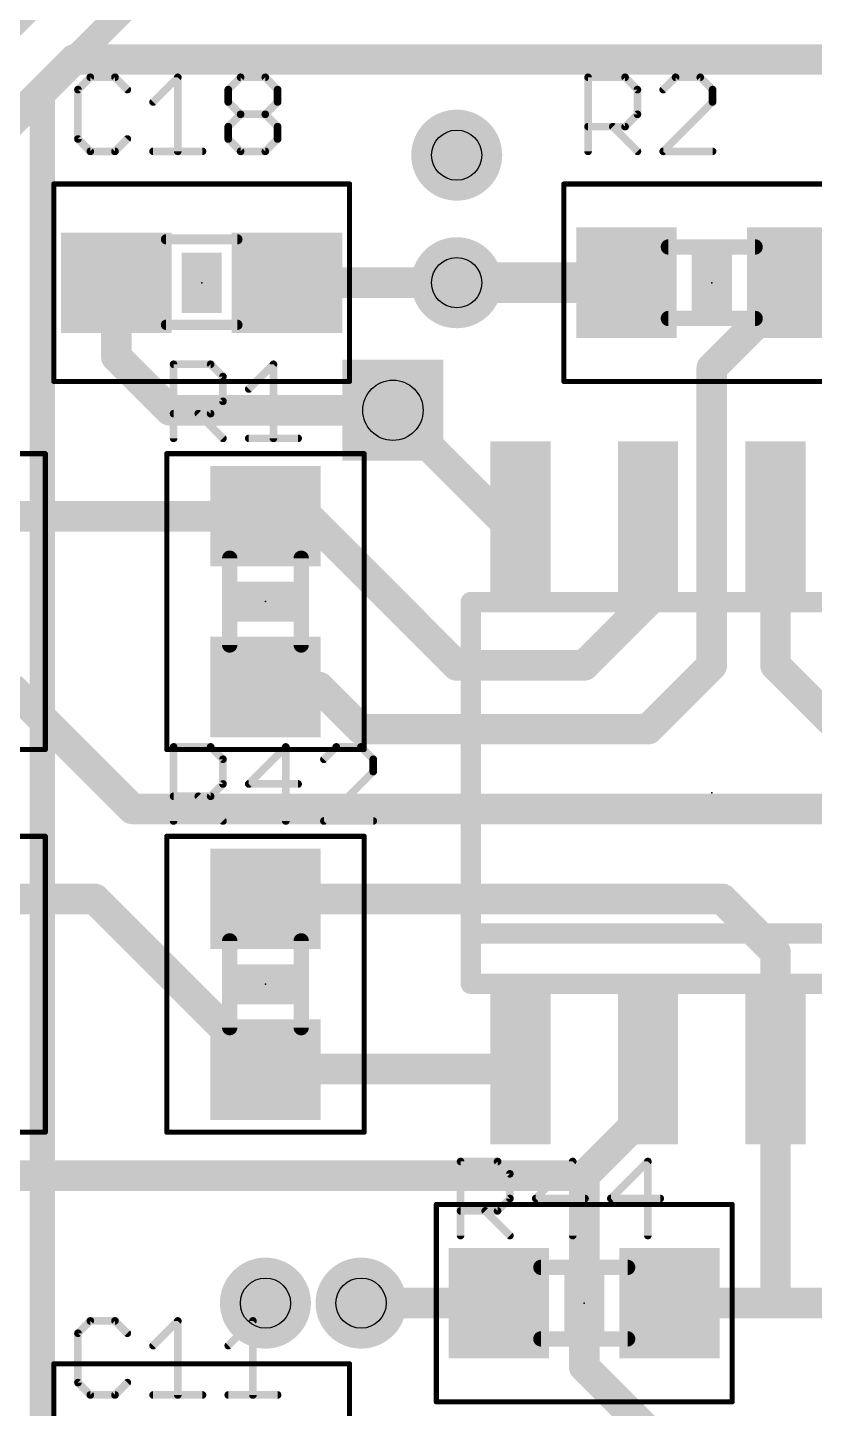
# Model space of a CAD drawing. Extents: x -1 to 68.6, y -1.7 to 63.5.
# Drawn here: x 35.73 to 43.57, y 38 to 51.75 of the extents above; entities that cross this region are included whole.
import ezdxf

# ---------------------------------------------------------------- set-up
doc = ezdxf.new("R2010")
doc.units = 0
for name, color, linetype in [('1', 22, 'CONTINUOUS'), ('16', 175, 'CONTINUOUS'), ('18', 82, 'CONTINUOUS'), ('21', 253, 'CONTINUOUS'), ('23', 7, 'CONTINUOUS'), ('25', 253, 'CONTINUOUS'), ('31', 253, 'CONTINUOUS'), ('35', 253, 'CONTINUOUS'), ('39', 22, 'CONTINUOUS'), ('44', 253, 'CONTINUOUS'), ('51', 253, 'CONTINUOUS')]:
    doc.layers.add(name, color=color, linetype=linetype)

# ---------------------------------------------------------------- blocks, each defined once
blk = doc.blocks.new('RECT')
blk.add_solid([(-0.5, -0.5), (0.5, -0.5), (-0.5, 0.5), (0.5, 0.5)])
blk = doc.blocks.new('ROUNDV')
at = {"const_width": 0.5}
blk.add_lwpolyline([(0, -0.25, 1), (0, 0.25, 1), (0, -0.25)], format="xyb", dxfattribs=at)
blk = doc.blocks.new('SQUAREV')
blk.add_solid([(-0.5, -0.5), (0.5, -0.5), (-0.5, 0.5), (0.5, 0.5)])

msp = doc.modelspace()

# ---------------------------------------------------------------- linework, layer by layer
at = {"layer": '1'}
for points, const_width in [([(36.195, 51.435), (34.925, 50.165)], 0.3048), ([(59.69, 51.435), (36.195, 51.435)], 0.3048), ([(36.615, 48.475), (36.615, 49.2125)], 0.3048), ([(40.005, 49.2125), (38.315, 49.2125)], 0.3048), ([(41.695, 49.2125), (40.005, 49.2125)], 0.4064), ([(43.395, 49.2125), (42.545, 48.3625)], 0.3048), ([(44.45, 49.2125), (43.395, 49.2125)], 0.3048), ([(37.1475, 47.9425), (36.615, 48.475)], 0.3048), ([(42.545, 48.3625), (42.545, 45.4025)], 0.3048), ([(39.37, 47.9425), (37.1475, 47.9425)], 0.3048), ([(39.37, 47.9425), (40.64, 46.6725)], 0.3048), ([(34.925, 46.8875), (38.1, 46.8875)], 0.3048), ([(38.52, 46.8875), (38.1, 46.8875)], 0.3048), ([(40.005, 45.4025), (38.52, 46.8875)], 0.3048), ([(40.64, 46.99), (40.64, 46.8825)], 0.3048), ([(40.64, 46.6725), (40.64, 46.8825)], 0.3048), ([(41.91, 46.8825), (41.91, 46.0375)], 0.3048), ([(43.18, 46.8825), (43.18, 45.4025)], 0.3048), ([(41.91, 46.0375), (41.275, 45.4025)], 0.3048), ([(41.275, 45.4025), (40.005, 45.4025)], 0.3048), ([(42.545, 45.4025), (41.91, 44.7675)], 0.3048), ([(43.18, 45.4025), (44.6088, 43.9738)], 0.3048), ([(36.7737, 43.9738), (35.56, 45.1875)], 0.3048), ([(38.6325, 45.1875), (38.1, 45.1875)], 0.3048), ([(39.0525, 44.7675), (38.6325, 45.1875)], 0.3048), ([(41.91, 44.7675), (39.0525, 44.7675)], 0.3048), ([(36.7737, 43.9738), (44.6088, 43.9738)], 0.3048), ([(36.4, 43.0775), (34.925, 43.0775)], 0.3048), ([(38.1, 41.3775), (36.4, 43.0775)], 0.3048), ([(42.6475, 43.0775), (38.1, 43.0775)], 0.3048), ([(43.18, 42.545), (42.6475, 43.0775)], 0.3048), ([(43.18, 42.545), (43.18, 41.3825)], 0.3048), ([(38.1, 41.3775), (38.105, 41.3825)], 0.3048), ([(38.105, 41.3825), (40.64, 41.3825)], 0.3048), ([(41.91, 40.9575), (41.91, 41.3825)], 0.3048), ([(43.18, 39.0525), (43.18, 41.3825)], 0.3048), ([(41.275, 40.3225), (41.91, 40.9575)], 0.3048), ([(35.2425, 40.3225), (41.275, 40.3225)], 0.3048), ([(41.275, 38.4175), (41.275, 40.3225)], 0.3048), ([(40.425, 39.0525), (39.0525, 39.0525)], 0.3048), ([(42.125, 39.0525), (43.18, 39.0525)], 0.3048), ([(44.235, 39.0525), (43.18, 39.0525)], 0.3048), ([(41.91, 37.7825), (41.275, 38.4175)], 0.3048)]:
    msp.add_lwpolyline(points, dxfattribs=dict(at, const_width=const_width))
for points, const_width in [([(36.195, 51.5112, 1), (36.195, 51.3588)], 0.1524), ([(36.2489, 51.3811, 1), (36.1411, 51.4889)], 0.1524), ([(36.6912, 49.2125, 1), (36.5388, 49.2125)], 0.1524), ([(38.315, 49.2887, 1), (38.315, 49.1363)], 0.1524), ([(40.005, 49.3141, 1), (40.005, 49.1109)], 0.2032), ([(40.005, 49.1363, 1), (40.005, 49.2887)], 0.1524), ([(41.695, 49.1109, 1), (41.695, 49.3141)], 0.2032), ([(43.395, 49.2887, 1), (43.395, 49.1363)], 0.1524), ([(43.4489, 49.1586, 1), (43.3411, 49.2664)], 0.1524), ([(36.6689, 48.5289, 1), (36.5611, 48.4211)], 0.1524), ([(36.5388, 48.475, 1), (36.6912, 48.475)], 0.1524), ([(42.6212, 48.3625, 1), (42.4688, 48.3625)], 0.1524), ([(42.4911, 48.4164, 1), (42.5989, 48.3086)], 0.1524), ([(37.1475, 48.0187, 1), (37.1475, 47.8663)], 0.1524), ([(37.0936, 47.8886, 1), (37.2014, 47.9964)], 0.1524), ([(39.4239, 47.9964, 1), (39.3161, 47.8886)], 0.1524), ([(39.37, 47.8663, 1), (39.37, 48.0187)], 0.1524), ([(38.1, 46.9637, 1), (38.1, 46.8113)], 0.1524), ([(38.1, 46.8113, 1), (38.1, 46.9637)], 0.1524), ([(38.5739, 46.9414, 1), (38.4661, 46.8336)], 0.1524), ([(38.52, 46.8113, 1), (38.52, 46.9637)], 0.1524), ([(40.7162, 46.99, 1), (40.5638, 46.99)], 0.1524), ([(40.7162, 46.8825, 1), (40.5638, 46.8825)], 0.1524), ([(41.9862, 46.8825, 1), (41.8338, 46.8825)], 0.1524), ([(43.2562, 46.8825, 1), (43.1038, 46.8825)], 0.1524), ([(40.5638, 46.8825, 1), (40.7162, 46.8825)], 0.1524), ([(40.5638, 46.6725, 1), (40.7162, 46.6725)], 0.1524), ([(40.5861, 46.6186, 1), (40.6939, 46.7264)], 0.1524), ([(41.8338, 46.0375, 1), (41.9862, 46.0375)], 0.1524), ([(41.9639, 45.9836, 1), (41.8561, 46.0914)], 0.1524), ([(40.005, 45.4787, 1), (40.005, 45.3263)], 0.1524), ([(39.9511, 45.3486, 1), (40.0589, 45.4564)], 0.1524), ([(41.2211, 45.4564, 1), (41.3289, 45.3486)], 0.1524), ([(41.275, 45.3263, 1), (41.275, 45.4787)], 0.1524), ([(42.5989, 45.3486, 1), (42.4911, 45.4564)], 0.1524), ([(43.2339, 45.4564, 1), (43.1261, 45.3486)], 0.1524), ([(42.4688, 45.4025, 1), (42.6212, 45.4025)], 0.1524), ([(43.1038, 45.4025, 1), (43.2562, 45.4025)], 0.1524), ([(38.1, 45.2637, 1), (38.1, 45.1113)], 0.1524), ([(38.6864, 45.2414, 1), (38.5786, 45.1336)], 0.1524), ([(38.6325, 45.1113, 1), (38.6325, 45.2637)], 0.1524), ([(39.0525, 44.8437, 1), (39.0525, 44.6913)], 0.1524), ([(38.9986, 44.7136, 1), (39.1064, 44.8214)], 0.1524), ([(41.8561, 44.8214, 1), (41.9639, 44.7136)], 0.1524), ([(41.91, 44.6913, 1), (41.91, 44.8437)], 0.1524), ([(36.7737, 44.05, 1), (36.7737, 43.8976)], 0.1524), ([(36.7199, 43.9199, 1), (36.8276, 44.0276)], 0.1524), ([(36.4539, 43.1314, 1), (36.3461, 43.0236)], 0.1524), ([(36.4, 43.0013, 1), (36.4, 43.1537)], 0.1524), ([(38.1, 43.1537, 1), (38.1, 43.0013)], 0.1524), ([(42.7014, 43.1314, 1), (42.5936, 43.0236)], 0.1524), ([(42.6475, 43.0013, 1), (42.6475, 43.1537)], 0.1524), ([(43.2562, 42.545, 1), (43.1038, 42.545)], 0.1524), ([(43.1261, 42.4911, 1), (43.2339, 42.5989)], 0.1524), ([(38.105, 41.4587, 1), (38.105, 41.3063)], 0.1524), ([(38.1589, 41.3286, 1), (38.0511, 41.4364)], 0.1524), ([(40.64, 41.3063, 1), (40.64, 41.4587)], 0.1524), ([(41.9862, 41.3825, 1), (41.8338, 41.3825)], 0.1524), ([(43.2562, 41.3825, 1), (43.1038, 41.3825)], 0.1524), ([(38.0461, 41.4314, 1), (38.1539, 41.3236)], 0.1524), ([(38.0461, 41.3236, 1), (38.1539, 41.4314)], 0.1524), ([(43.1038, 41.3825, 1), (43.2562, 41.3825)], 0.1524), ([(41.9639, 40.9036, 1), (41.8561, 41.0114)], 0.1524), ([(41.8338, 40.9575, 1), (41.9862, 40.9575)], 0.1524), ([(41.3512, 40.3225, 1), (41.1988, 40.3225)], 0.1524), ([(41.2211, 40.3764, 1), (41.3289, 40.2686)], 0.1524), ([(41.275, 40.2463, 1), (41.275, 40.3987)], 0.1524), ([(39.0525, 39.1287, 1), (39.0525, 38.9763)], 0.1524), ([(40.425, 38.9763, 1), (40.425, 39.1287)], 0.1524), ([(42.125, 39.1287, 1), (42.125, 38.9763)], 0.1524), ([(43.18, 39.1287, 1), (43.18, 38.9763)], 0.1524), ([(43.18, 38.9763, 1), (43.18, 39.1287)], 0.1524), ([(43.1038, 39.0525, 1), (43.2562, 39.0525)], 0.1524), ([(41.3289, 38.4714, 1), (41.2211, 38.3636)], 0.1524), ([(41.1988, 38.4175, 1), (41.3512, 38.4175)], 0.1524)]:
    msp.add_lwpolyline(points, format="xyb", dxfattribs=dict(at, const_width=const_width))
at = {"layer": '16', "const_width": 0.254}
for points in [[(35.2425, 51.435), (39.0525, 55.245)], [(35.8775, 51.1175), (38.1, 53.34)], [(35.8775, 15.875), (35.8775, 51.1175)]]:
    msp.add_lwpolyline(points, dxfattribs=at)
at = {"layer": '16', "const_width": 0.127}
for points in [[(35.941, 51.1175, 1), (35.814, 51.1175)], [(35.8326, 51.1624, 1), (35.9224, 51.0726)]]:
    msp.add_lwpolyline(points, format="xyb", dxfattribs=at)
at = {"layer": '21', "const_width": 0.2032}
for points in [[(40.145, 42.7325), (40.145, 46.0325)], [(40.145, 42.2325), (40.145, 42.7325)], [(44.945, 42.7325), (40.145, 42.7325)]]:
    msp.add_lwpolyline(points, dxfattribs=at)
at = {"layer": '21', "const_width": 0.1016}
for points in [[(40.1958, 46.0325, 1), (40.0942, 46.0325)], [(40.1958, 42.7325, 1), (40.0942, 42.7325)], [(40.145, 42.7833, 1), (40.145, 42.6817)], [(40.0942, 42.7325, 1), (40.1958, 42.7325)], [(40.0942, 42.2325, 1), (40.1958, 42.2325)]]:
    msp.add_lwpolyline(points, format="xyb", dxfattribs=at)
at = {"layer": '23'}
for p in [(37.465, 49.2125), (42.545, 49.2125), (38.1, 46.0375), (42.545, 44.1325), (38.1, 42.2275), (41.275, 39.0525)]:
    msp.add_point(p, dxfattribs=at)
at = {"layer": '25', "const_width": 0.0762}
for points in [[(36.356, 51.2578), (36.2331, 51.135)], [(36.6017, 51.2578), (36.356, 51.2578)], [(36.7246, 51.135), (36.6017, 51.2578)], [(36.9815, 51.0121), (37.2273, 51.2578)], [(37.2273, 51.2578), (37.2273, 50.5206)], [(37.7299, 51.135), (37.8528, 51.2578)], [(37.8528, 51.2578), (38.0985, 51.2578)], [(38.0985, 51.2578), (38.2214, 51.135)], [(41.3131, 50.5206), (41.3131, 51.2578)], [(41.3131, 51.2578), (41.6817, 51.2578)], [(41.6817, 51.2578), (41.8046, 51.135)], [(42.1844, 51.2578), (42.0615, 51.135)], [(42.4301, 51.2578), (42.1844, 51.2578)], [(42.553, 51.135), (42.4301, 51.2578)], [(36.2331, 51.135), (36.2331, 50.6435)], [(37.7299, 51.0121), (37.7299, 51.135)], [(38.2214, 51.135), (38.2214, 51.0121)], [(41.8046, 51.135), (41.8046, 50.8892)], [(42.553, 51.0121), (42.553, 51.135)], [(37.8528, 50.8892), (37.7299, 51.0121)], [(38.2214, 51.0121), (38.0985, 50.8892)], [(42.0615, 50.5206), (42.553, 51.0121)], [(37.7299, 50.7663), (37.8528, 50.8892)], [(37.8528, 50.8892), (38.0985, 50.8892)], [(38.0985, 50.8892), (38.2214, 50.7663)], [(41.8046, 50.8892), (41.6817, 50.7663)], [(37.7299, 50.6435), (37.7299, 50.7663)], [(38.2214, 50.7663), (38.2214, 50.6435)], [(41.6817, 50.7663), (41.3131, 50.7663)], [(41.5588, 50.7663), (41.8046, 50.5206)], [(36.2331, 50.6435), (36.356, 50.5206)], [(36.6017, 50.5206), (36.7246, 50.6435)], [(37.8528, 50.5206), (37.7299, 50.6435)], [(38.2214, 50.6435), (38.0985, 50.5206)], [(36.356, 50.5206), (36.6017, 50.5206)], [(36.9815, 50.5206), (37.473, 50.5206)], [(38.0985, 50.5206), (37.8528, 50.5206)], [(42.553, 50.5206), (42.0615, 50.5206)], [(37.1856, 47.6631), (37.1856, 48.4003)], [(37.1856, 48.4003), (37.5542, 48.4003)], [(37.5542, 48.4003), (37.6771, 48.2775)], [(37.934, 48.1546), (38.1798, 48.4003)], [(38.1798, 48.4003), (38.1798, 47.6631)], [(37.6771, 48.2775), (37.6771, 48.0317)], [(37.6771, 48.0317), (37.5542, 47.9088)], [(37.5542, 47.9088), (37.1856, 47.9088)], [(37.4313, 47.9088), (37.6771, 47.6631)], [(37.934, 47.6631), (38.4255, 47.6631)], [(37.1856, 43.8531), (37.1856, 44.5903)], [(37.1856, 44.5903), (37.5542, 44.5903)], [(37.5542, 44.5903), (37.6771, 44.4675)], [(38.3026, 44.5903), (37.934, 44.2217)], [(38.3026, 43.8531), (38.3026, 44.5903)], [(38.8053, 44.5903), (38.6824, 44.4675)], [(39.051, 44.5903), (38.8053, 44.5903)], [(39.1739, 44.4675), (39.051, 44.5903)], [(37.6771, 44.4675), (37.6771, 44.2217)], [(39.1739, 44.3446), (39.1739, 44.4675)], [(38.6824, 43.8531), (39.1739, 44.3446)], [(37.5542, 44.0988), (37.1856, 44.0988)], [(37.4313, 44.0988), (37.6771, 43.8531)], [(37.6771, 44.2217), (37.5542, 44.0988)], [(37.934, 44.2217), (38.4255, 44.2217)], [(39.1739, 43.8531), (38.6824, 43.8531)], [(40.0431, 39.7256), (40.0431, 40.4628)], [(40.0431, 40.4628), (40.4117, 40.4628)], [(40.4117, 40.4628), (40.5346, 40.34)], [(41.1601, 40.4628), (40.7915, 40.0942)], [(41.1601, 39.7256), (41.1601, 40.4628)], [(41.9085, 40.4628), (41.5399, 40.0942)], [(41.9085, 39.7256), (41.9085, 40.4628)], [(40.5346, 40.34), (40.5346, 40.0942)], [(40.4117, 39.9713), (40.0431, 39.9713)], [(40.2888, 39.9713), (40.5346, 39.7256)], [(40.5346, 40.0942), (40.4117, 39.9713)], [(40.7915, 40.0942), (41.283, 40.0942)], [(41.5399, 40.0942), (42.0314, 40.0942)], [(36.356, 38.8753), (36.2331, 38.7525)], [(36.6017, 38.8753), (36.356, 38.8753)], [(36.7246, 38.7525), (36.6017, 38.8753)], [(36.9815, 38.6296), (37.2273, 38.8753)], [(37.2273, 38.8753), (37.2273, 38.1381)], [(37.7299, 38.6296), (37.9757, 38.8753)], [(37.9757, 38.8753), (37.9757, 38.1381)], [(36.2331, 38.7525), (36.2331, 38.261)], [(36.2331, 38.261), (36.356, 38.1381)], [(36.6017, 38.1381), (36.7246, 38.261)], [(36.356, 38.1381), (36.6017, 38.1381)], [(36.9815, 38.1381), (37.473, 38.1381)], [(37.7299, 38.1381), (38.2214, 38.1381)]]:
    msp.add_lwpolyline(points, dxfattribs=at)
at = {"layer": '25', "const_width": 0.0381}
for points in [[(36.356, 51.2769, 1), (36.356, 51.2388)], [(36.3694, 51.2444, 1), (36.3425, 51.2713)], [(36.6152, 51.2713, 1), (36.5882, 51.2444)], [(36.6017, 51.2388, 1), (36.6017, 51.2769)], [(37.2463, 51.2578, 1), (37.2082, 51.2578)], [(37.2407, 51.2444, 1), (37.2138, 51.2713)], [(37.8528, 51.2769, 1), (37.8528, 51.2388)], [(37.8663, 51.2444, 1), (37.8393, 51.2713)], [(38.112, 51.2713, 1), (38.0851, 51.2444)], [(38.0985, 51.2388, 1), (38.0985, 51.2769)], [(41.3321, 51.2578, 1), (41.294, 51.2578)], [(41.3131, 51.2769, 1), (41.3131, 51.2388)], [(41.6952, 51.2713, 1), (41.6682, 51.2444)], [(41.6817, 51.2388, 1), (41.6817, 51.2769)], [(42.1844, 51.2769, 1), (42.1844, 51.2388)], [(42.1979, 51.2444, 1), (42.1709, 51.2713)], [(42.4436, 51.2713, 1), (42.4167, 51.2444)], [(42.4301, 51.2388, 1), (42.4301, 51.2769)], [(36.2196, 51.1484, 1), (36.2466, 51.1215)], [(36.2522, 51.135, 1), (36.2141, 51.135)], [(36.7111, 51.1215, 1), (36.7381, 51.1484)], [(37.749, 51.135, 1), (37.7109, 51.135)], [(37.7165, 51.1484, 1), (37.7434, 51.1215)], [(38.2405, 51.135, 1), (38.2024, 51.135)], [(38.2079, 51.1215, 1), (38.2349, 51.1484)], [(41.8236, 51.135, 1), (41.7855, 51.135)], [(41.7911, 51.1215, 1), (41.8181, 51.1484)], [(42.048, 51.1484, 1), (42.075, 51.1215)], [(42.5721, 51.135, 1), (42.534, 51.135)], [(42.5395, 51.1215, 1), (42.5665, 51.1484)], [(36.968, 51.0256, 1), (36.995, 50.9986)], [(37.7434, 51.0256, 1), (37.7165, 50.9986)], [(37.7109, 51.0121, 1), (37.749, 51.0121)], [(38.2024, 51.0121, 1), (38.2405, 51.0121)], [(38.2349, 50.9986, 1), (38.2079, 51.0256)], [(42.534, 51.0121, 1), (42.5721, 51.0121)], [(42.5665, 50.9986, 1), (42.5395, 51.0256)], [(37.8528, 50.9083, 1), (37.8528, 50.8702)], [(37.8663, 50.8757, 1), (37.8393, 50.9027)], [(37.8393, 50.8757, 1), (37.8663, 50.9027)], [(38.112, 50.9027, 1), (38.0851, 50.8757)], [(38.0851, 50.9027, 1), (38.112, 50.8757)], [(38.0985, 50.8702, 1), (38.0985, 50.9083)], [(41.7855, 50.8892, 1), (41.8236, 50.8892)], [(41.8181, 50.8757, 1), (41.7911, 50.9027)], [(37.749, 50.7663, 1), (37.7109, 50.7663)], [(37.7165, 50.7798, 1), (37.7434, 50.7529)], [(38.2405, 50.7663, 1), (38.2024, 50.7663)], [(38.2079, 50.7529, 1), (38.2349, 50.7798)], [(41.3131, 50.7854, 1), (41.3131, 50.7473)], [(41.5723, 50.7798, 1), (41.5454, 50.7529)], [(41.6682, 50.7798, 1), (41.6952, 50.7529)], [(41.6817, 50.7473, 1), (41.6817, 50.7854)], [(36.2466, 50.6569, 1), (36.2196, 50.63)], [(36.2141, 50.6435, 1), (36.2522, 50.6435)], [(36.7381, 50.63, 1), (36.7111, 50.6569)], [(37.7434, 50.6569, 1), (37.7165, 50.63)], [(37.7109, 50.6435, 1), (37.749, 50.6435)], [(38.2024, 50.6435, 1), (38.2405, 50.6435)], [(38.2349, 50.63, 1), (38.2079, 50.6569)], [(36.356, 50.5397, 1), (36.356, 50.5016)], [(36.3425, 50.5071, 1), (36.3694, 50.5341)], [(36.5882, 50.5341, 1), (36.6152, 50.5071)], [(36.6017, 50.5016, 1), (36.6017, 50.5397)], [(36.9815, 50.5397, 1), (36.9815, 50.5016)], [(37.2082, 50.5206, 1), (37.2463, 50.5206)], [(37.473, 50.5016, 1), (37.473, 50.5397)], [(37.8528, 50.5397, 1), (37.8528, 50.5016)], [(37.8393, 50.5071, 1), (37.8663, 50.5341)], [(38.0851, 50.5341, 1), (38.112, 50.5071)], [(38.0985, 50.5016, 1), (38.0985, 50.5397)], [(41.294, 50.5206, 1), (41.3321, 50.5206)], [(41.7911, 50.5071, 1), (41.8181, 50.5341)], [(42.0615, 50.5397, 1), (42.0615, 50.5016)], [(42.048, 50.5341, 1), (42.075, 50.5071)], [(42.553, 50.5016, 1), (42.553, 50.5397)], [(37.1856, 48.4194, 1), (37.1856, 48.3813)], [(37.2047, 48.4003, 1), (37.1666, 48.4003)], [(37.5677, 48.4138, 1), (37.5407, 48.3869)], [(37.5542, 48.3813, 1), (37.5542, 48.4194)], [(38.1988, 48.4003, 1), (38.1607, 48.4003)], [(38.1932, 48.3869, 1), (38.1663, 48.4138)], [(37.6961, 48.2775, 1), (37.658, 48.2775)], [(37.6636, 48.264, 1), (37.6906, 48.2909)], [(37.9205, 48.1681, 1), (37.9475, 48.1411)], [(37.658, 48.0317, 1), (37.6961, 48.0317)], [(37.6906, 48.0182, 1), (37.6636, 48.0452)], [(37.1856, 47.9279, 1), (37.1856, 47.8898)], [(37.4448, 47.9223, 1), (37.4179, 47.8954)], [(37.5407, 47.9223, 1), (37.5677, 47.8954)], [(37.5542, 47.8898, 1), (37.5542, 47.9279)], [(37.1666, 47.6631, 1), (37.2047, 47.6631)], [(37.6636, 47.6496, 1), (37.6906, 47.6766)], [(37.934, 47.6822, 1), (37.934, 47.6441)], [(38.1607, 47.6631, 1), (38.1988, 47.6631)], [(38.4255, 47.6441, 1), (38.4255, 47.6822)], [(37.1856, 44.6094, 1), (37.1856, 44.5713)], [(37.2047, 44.5903, 1), (37.1666, 44.5903)], [(37.5677, 44.6038, 1), (37.5407, 44.5769)], [(37.5542, 44.5713, 1), (37.5542, 44.6094)], [(38.3217, 44.5903, 1), (38.2836, 44.5903)], [(38.3161, 44.5769, 1), (38.2892, 44.6038)], [(38.8053, 44.6094, 1), (38.8053, 44.5713)], [(38.8188, 44.5769, 1), (38.7918, 44.6038)], [(39.0645, 44.6038, 1), (39.0376, 44.5769)], [(39.051, 44.5713, 1), (39.051, 44.6094)], [(37.6961, 44.4675, 1), (37.658, 44.4675)], [(37.6636, 44.454, 1), (37.6906, 44.4809)], [(38.669, 44.4809, 1), (38.6959, 44.454)], [(39.193, 44.4675, 1), (39.1549, 44.4675)], [(39.1604, 44.454, 1), (39.1874, 44.4809)], [(39.1549, 44.3446, 1), (39.193, 44.3446)], [(39.1874, 44.3311, 1), (39.1604, 44.3581)], [(37.1856, 44.1179, 1), (37.1856, 44.0798)], [(37.4448, 44.1123, 1), (37.4179, 44.0854)], [(37.5407, 44.1123, 1), (37.5677, 44.0854)], [(37.5542, 44.0798, 1), (37.5542, 44.1179)], [(37.658, 44.2217, 1), (37.6961, 44.2217)], [(37.6906, 44.2082, 1), (37.6636, 44.2352)], [(37.934, 44.2408, 1), (37.934, 44.2027)], [(37.9205, 44.2352, 1), (37.9475, 44.2082)], [(38.4255, 44.2027, 1), (38.4255, 44.2408)], [(37.1666, 43.8531, 1), (37.2047, 43.8531)], [(37.6636, 43.8396, 1), (37.6906, 43.8666)], [(38.2836, 43.8531, 1), (38.3217, 43.8531)], [(38.6824, 43.8722, 1), (38.6824, 43.8341)], [(38.669, 43.8666, 1), (38.6959, 43.8396)], [(39.1739, 43.8341, 1), (39.1739, 43.8722)], [(40.0431, 40.4819, 1), (40.0431, 40.4438)], [(40.0622, 40.4628, 1), (40.0241, 40.4628)], [(40.4252, 40.4763, 1), (40.3982, 40.4494)], [(40.4117, 40.4438, 1), (40.4117, 40.4819)], [(41.1792, 40.4628, 1), (41.1411, 40.4628)], [(41.1736, 40.4494, 1), (41.1467, 40.4763)], [(41.9276, 40.4628, 1), (41.8895, 40.4628)], [(41.922, 40.4494, 1), (41.8951, 40.4763)], [(40.5536, 40.34, 1), (40.5155, 40.34)], [(40.5211, 40.3265, 1), (40.5481, 40.3534)], [(40.0431, 39.9904, 1), (40.0431, 39.9523)], [(40.3023, 39.9848, 1), (40.2754, 39.9579)], [(40.4117, 39.9523, 1), (40.4117, 39.9904)], [(40.5155, 40.0942, 1), (40.5536, 40.0942)], [(40.5481, 40.0807, 1), (40.5211, 40.1077)], [(40.7915, 40.1133, 1), (40.7915, 40.0752)], [(40.778, 40.1077, 1), (40.805, 40.0807)], [(41.283, 40.0752, 1), (41.283, 40.1133)], [(41.5399, 40.1133, 1), (41.5399, 40.0752)], [(41.5265, 40.1077, 1), (41.5534, 40.0807)], [(42.0314, 40.0752, 1), (42.0314, 40.1133)], [(40.3982, 39.9848, 1), (40.4252, 39.9579)], [(40.0241, 39.7256, 1), (40.0622, 39.7256)], [(40.5211, 39.7121, 1), (40.5481, 39.7391)], [(41.1411, 39.7256, 1), (41.1792, 39.7256)], [(41.8895, 39.7256, 1), (41.9276, 39.7256)], [(36.356, 38.8944, 1), (36.356, 38.8563)], [(36.3694, 38.8619, 1), (36.3425, 38.8888)], [(36.6152, 38.8888, 1), (36.5882, 38.8619)], [(36.6017, 38.8563, 1), (36.6017, 38.8944)], [(37.2463, 38.8753, 1), (37.2082, 38.8753)], [(37.2407, 38.8619, 1), (37.2138, 38.8888)], [(37.9947, 38.8753, 1), (37.9566, 38.8753)], [(37.9891, 38.8619, 1), (37.9622, 38.8888)], [(36.2196, 38.7659, 1), (36.2466, 38.739)], [(36.2522, 38.7525, 1), (36.2141, 38.7525)], [(36.7111, 38.739, 1), (36.7381, 38.7659)], [(36.968, 38.6431, 1), (36.995, 38.6161)], [(37.7165, 38.6431, 1), (37.7434, 38.6161)], [(36.2466, 38.2744, 1), (36.2196, 38.2475)], [(36.2141, 38.261, 1), (36.2522, 38.261)], [(36.7381, 38.2475, 1), (36.7111, 38.2744)], [(36.356, 38.1572, 1), (36.356, 38.1191)], [(36.3425, 38.1246, 1), (36.3694, 38.1516)], [(36.5882, 38.1516, 1), (36.6152, 38.1246)], [(36.6017, 38.1191, 1), (36.6017, 38.1572)], [(36.9815, 38.1572, 1), (36.9815, 38.1191)], [(37.2082, 38.1381, 1), (37.2463, 38.1381)], [(37.473, 38.1191, 1), (37.473, 38.1572)], [(37.7299, 38.1572, 1), (37.7299, 38.1191)], [(37.9566, 38.1381, 1), (37.9947, 38.1381)], [(38.2214, 38.1191, 1), (38.2214, 38.1572)]]:
    msp.add_lwpolyline(points, format="xyb", dxfattribs=at)
at = {"layer": '39', "const_width": 0.0508}
for points in [[(35.992, 50.1955), (38.938, 50.1955)], [(35.992, 48.2295), (35.992, 50.1955)], [(38.938, 50.1955), (38.938, 48.2295)], [(41.072, 48.2295), (41.072, 50.1955)], [(41.072, 50.1955), (44.018, 50.1955)], [(38.938, 48.2295), (35.992, 48.2295)], [(44.018, 48.2295), (41.072, 48.2295)], [(33.942, 47.5105), (35.908, 47.5105)], [(35.908, 47.5105), (35.908, 44.5645)], [(37.117, 44.5645), (37.117, 47.5105)], [(37.117, 47.5105), (39.083, 47.5105)], [(39.083, 47.5105), (39.083, 44.5645)], [(35.908, 44.5645), (33.942, 44.5645)], [(39.083, 44.5645), (37.117, 44.5645)], [(33.942, 43.7005), (35.908, 43.7005)], [(35.908, 43.7005), (35.908, 40.7545)], [(37.117, 40.7545), (37.117, 43.7005)], [(37.117, 43.7005), (39.083, 43.7005)], [(39.083, 43.7005), (39.083, 40.7545)], [(35.908, 40.7545), (33.942, 40.7545)], [(39.083, 40.7545), (37.117, 40.7545)], [(39.802, 38.0695), (39.802, 40.0355)], [(39.802, 40.0355), (42.748, 40.0355)], [(42.748, 40.0355), (42.748, 38.0695)], [(35.992, 38.448), (38.938, 38.448)], [(35.992, 36.482), (35.992, 38.448)], [(38.938, 38.448), (38.938, 36.482)], [(42.748, 38.0695), (39.802, 38.0695)]]:
    msp.add_lwpolyline(points, dxfattribs=at)
at = {"layer": '39', "const_width": 0.0254}
for points in [[(35.992, 50.2082, 1), (35.992, 50.1828)], [(36.0047, 50.1955, 1), (35.9793, 50.1955)], [(38.9507, 50.1955, 1), (38.9253, 50.1955)], [(38.938, 50.1828, 1), (38.938, 50.2082)], [(41.0847, 50.1955, 1), (41.0593, 50.1955)], [(41.072, 50.2082, 1), (41.072, 50.1828)], [(35.992, 48.2422, 1), (35.992, 48.2168)], [(35.9793, 48.2295, 1), (36.0047, 48.2295)], [(38.9253, 48.2295, 1), (38.9507, 48.2295)], [(38.938, 48.2168, 1), (38.938, 48.2422)], [(41.072, 48.2422, 1), (41.072, 48.2168)], [(41.0593, 48.2295, 1), (41.0847, 48.2295)], [(35.9207, 47.5105, 1), (35.8953, 47.5105)], [(35.908, 47.4978, 1), (35.908, 47.5232)], [(37.1297, 47.5105, 1), (37.1043, 47.5105)], [(37.117, 47.5232, 1), (37.117, 47.4978)], [(39.0957, 47.5105, 1), (39.0703, 47.5105)], [(39.083, 47.4978, 1), (39.083, 47.5232)], [(35.8953, 44.5645, 1), (35.9207, 44.5645)], [(35.908, 44.5518, 1), (35.908, 44.5772)], [(37.117, 44.5772, 1), (37.117, 44.5518)], [(37.1043, 44.5645, 1), (37.1297, 44.5645)], [(39.0703, 44.5645, 1), (39.0957, 44.5645)], [(39.083, 44.5518, 1), (39.083, 44.5772)], [(35.9207, 43.7005, 1), (35.8953, 43.7005)], [(35.908, 43.6878, 1), (35.908, 43.7132)], [(37.1297, 43.7005, 1), (37.1043, 43.7005)], [(37.117, 43.7132, 1), (37.117, 43.6878)], [(39.0957, 43.7005, 1), (39.0703, 43.7005)], [(39.083, 43.6878, 1), (39.083, 43.7132)], [(35.8953, 40.7545, 1), (35.9207, 40.7545)], [(35.908, 40.7418, 1), (35.908, 40.7672)], [(37.117, 40.7672, 1), (37.117, 40.7418)], [(37.1043, 40.7545, 1), (37.1297, 40.7545)], [(39.0703, 40.7545, 1), (39.0957, 40.7545)], [(39.083, 40.7418, 1), (39.083, 40.7672)], [(39.8147, 40.0355, 1), (39.7893, 40.0355)], [(39.802, 40.0482, 1), (39.802, 40.0228)], [(42.7607, 40.0355, 1), (42.7353, 40.0355)], [(42.748, 40.0228, 1), (42.748, 40.0482)], [(35.992, 38.4607, 1), (35.992, 38.4353)], [(36.0047, 38.448, 1), (35.9793, 38.448)], [(38.9507, 38.448, 1), (38.9253, 38.448)], [(38.938, 38.4353, 1), (38.938, 38.4607)], [(39.802, 38.0822, 1), (39.802, 38.0568)], [(39.7893, 38.0695, 1), (39.8147, 38.0695)], [(42.7353, 38.0695, 1), (42.7607, 38.0695)], [(42.748, 38.0568, 1), (42.748, 38.0822)]]:
    msp.add_lwpolyline(points, format="xyb", dxfattribs=at)
at = {"layer": '44'}
for centre, radius in [((40.005, 50.4825), 0.25), ((40.005, 49.2125), 0.25), ((39.37, 47.9425), 0.3), ((38.1, 39.0525), 0.25), ((39.0525, 39.0525), 0.25)]:
    msp.add_circle(centre, radius, dxfattribs=at)
at = {"layer": '51'}
for points, const_width in [([(37.109, 49.6445), (37.821, 49.6445)], 0.1016), ([(42.977, 49.5685), (42.113, 49.5685)], 0.1524), ([(37.109, 48.7935), (37.821, 48.7935)], 0.1016), ([(42.113, 48.8565), (42.977, 48.8565)], 0.1524), ([(37.744, 46.4695), (37.744, 45.6055)], 0.1524), ([(38.456, 45.6055), (38.456, 46.4695)], 0.1524), ([(40.145, 46.0325), (44.945, 46.0325)], 0.2032), ([(37.744, 42.6595), (37.744, 41.7955)], 0.1524), ([(38.456, 41.7955), (38.456, 42.6595)], 0.1524), ([(44.945, 42.2325), (40.145, 42.2325)], 0.2032), ([(41.707, 39.4085), (40.843, 39.4085)], 0.1524), ([(40.843, 38.6965), (41.707, 38.6965)], 0.1524)]:
    msp.add_lwpolyline(points, dxfattribs=dict(at, const_width=const_width))
for points, const_width in [([(37.109, 49.6699, 1), (37.109, 49.6191)], 0.0508), ([(37.821, 49.6191, 1), (37.821, 49.6699)], 0.0508), ([(42.113, 49.6066, 1), (42.113, 49.5304)], 0.0762), ([(42.977, 49.5304, 1), (42.977, 49.6066)], 0.0762), ([(37.109, 48.8189, 1), (37.109, 48.7681)], 0.0508), ([(37.821, 48.7681, 1), (37.821, 48.8189)], 0.0508), ([(42.113, 48.8946, 1), (42.113, 48.8184)], 0.0762), ([(42.977, 48.8184, 1), (42.977, 48.8946)], 0.0762), ([(37.7821, 46.4695, 1), (37.7059, 46.4695)], 0.0762), ([(38.4941, 46.4695, 1), (38.4179, 46.4695)], 0.0762), ([(40.145, 46.0833, 1), (40.145, 45.9817)], 0.1016), ([(37.7059, 45.6055, 1), (37.7821, 45.6055)], 0.0762), ([(38.4179, 45.6055, 1), (38.4941, 45.6055)], 0.0762), ([(37.7821, 42.6595, 1), (37.7059, 42.6595)], 0.0762), ([(38.4941, 42.6595, 1), (38.4179, 42.6595)], 0.0762), ([(40.145, 42.2833, 1), (40.145, 42.1817)], 0.1016), ([(37.7059, 41.7955, 1), (37.7821, 41.7955)], 0.0762), ([(38.4179, 41.7955, 1), (38.4941, 41.7955)], 0.0762), ([(40.843, 39.4466, 1), (40.843, 39.3704)], 0.0762), ([(41.707, 39.3704, 1), (41.707, 39.4466)], 0.0762), ([(40.843, 38.7346, 1), (40.843, 38.6584)], 0.0762), ([(41.707, 38.6584, 1), (41.707, 38.7346)], 0.0762)]:
    msp.add_lwpolyline(points, format="xyb", dxfattribs=dict(at, const_width=const_width))

# ---------------------------------------------------------------- block references
at = {"layer": '1', "xscale": 1.1}
for p in [(36.615, 49.2125), (38.315, 49.2125)]:
    msp.add_blockref('RECT', p, dxfattribs=at)
at = {"layer": '1', "yscale": 1.1}
for p, rotation in [((41.695, 49.2125), 180), ((43.395, 49.2125), 180), ((38.1, 46.8875), 270), ((38.1, 45.1875), 270), ((38.1, 43.0775), 90), ((38.1, 41.3775), 90), ((40.425, 39.0525), 180), ((42.125, 39.0525), 180)]:
    msp.add_blockref('RECT', p, dxfattribs=dict(at, rotation=rotation))
at = {"layer": '1', "xscale": 0.6, "yscale": 1.5}
for p in [(40.64, 46.8825), (41.91, 46.8825), (43.18, 46.8825), (40.64, 41.3825), (41.91, 41.3825), (43.18, 41.3825)]:
    msp.add_blockref('RECT', p, dxfattribs=at)
at = {"layer": '18'}
for name, p, xscale, yscale in [('ROUNDV', (40.005, 50.4825), 0.9064, 0.9064), ('ROUNDV', (40.005, 50.4825), 0.9064, 0.9064), ('ROUNDV', (40.005, 49.2125), 0.9064, 0.9064), ('ROUNDV', (40.005, 49.2125), 0.9064, 0.9064), ('SQUAREV', (39.37, 47.9425), 1.0064, 1.0064), ('SQUAREV', (39.37, 47.9425), 1.0064, 1.0064), ('ROUNDV', (38.1, 39.0525), 0.9064, 0.9064), ('ROUNDV', (38.1, 39.0525), 0.9064, 0.9064), ('ROUNDV', (39.0525, 39.0525), 0.9064, 0.9064), ('ROUNDV', (39.0525, 39.0525), 0.9064, 0.9064)]:
    msp.add_blockref(name, p, dxfattribs=dict(at, xscale=xscale, yscale=yscale))
at = {"layer": '31', "xscale": 1.1}
for p in [(36.615, 49.2125), (38.315, 49.2125)]:
    msp.add_blockref('RECT', p, dxfattribs=at)
at = {"layer": '31', "yscale": 1.1}
for p, rotation in [((41.695, 49.2125), 180), ((43.395, 49.2125), 180), ((38.1, 46.8875), 270), ((38.1, 45.1875), 270), ((38.1, 43.0775), 90), ((38.1, 41.3775), 90), ((40.425, 39.0525), 180), ((42.125, 39.0525), 180)]:
    msp.add_blockref('RECT', p, dxfattribs=dict(at, rotation=rotation))
at = {"layer": '31', "xscale": 0.6, "yscale": 1.5}
for p in [(40.64, 46.8825), (41.91, 46.8825), (43.18, 46.8825), (40.64, 41.3825), (41.91, 41.3825), (43.18, 41.3825)]:
    msp.add_blockref('RECT', p, dxfattribs=at)
at = {"layer": '35', "xscale": 0.3998, "yscale": 0.6}
msp.add_blockref('RECT', (37.465, 49.2125), dxfattribs=at)
at = {"layer": '35', "xscale": 0.3998, "yscale": 0.8002}
for p, rotation in [((42.545, 49.2125), 180), ((38.1, 46.0375), 270), ((38.1, 42.2275), 90), ((41.275, 39.0525), 180)]:
    msp.add_blockref('RECT', p, dxfattribs=dict(at, rotation=rotation))
at = {"layer": '51'}
for p, xscale, yscale in [((36.8769, 49.2176), 0.5001, 0.95), ((38.0453, 49.2176), 0.5001, 0.95), ((40.64, 46.6825), 0.49, 1.1), ((41.91, 46.6825), 0.49, 1.1), ((43.18, 46.6825), 0.49, 1.1), ((40.64, 41.5825), 0.49, 1.1), ((41.91, 41.5825), 0.49, 1.1), ((43.18, 41.5825), 0.49, 1.1)]:
    msp.add_blockref('RECT', p, dxfattribs=dict(at, xscale=xscale, yscale=yscale))
at = {"layer": '51', "xscale": 0.4064, "yscale": 0.8636}
for p, rotation in [((41.91, 49.2125), 180), ((43.18, 49.2125), 180), ((38.1, 46.6725), 270), ((38.1, 45.4025), 270), ((38.1, 42.8625), 90), ((38.1, 41.5925), 90), ((40.64, 39.0525), 180), ((41.91, 39.0525), 180)]:
    msp.add_blockref('RECT', p, dxfattribs=dict(at, rotation=rotation))

doc.saveas('drawing.dxf')
